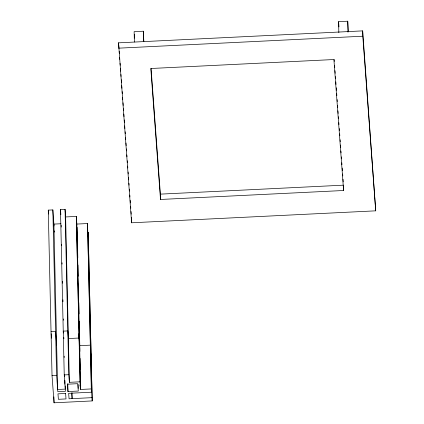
<?xml version="1.0" encoding="UTF-8"?>
<svg xmlns="http://www.w3.org/2000/svg" width="424" height="424" viewBox="0 0 424 424"><rect width="100%" height="100%" fill="white"/><g stroke="black" fill="none" stroke-linecap="round" stroke-linejoin="round"><path stroke-width="0.64" d="M143.858 41.642L143.286 31.212L134.132 31.662L134.366 42.008M338.84 32.643L338.591 21.651L347.744 21.2L348.316 31.63M118.55 42.835L362.679 30.878L375.728 210.834L131.599 222.791L118.55 42.835L118.943 48.103M118.672 48.166L362.801 36.215L362.679 30.878M343.488 185.76L343.594 190.503L160.5 199.466L160.378 194.134L343.472 185.166M92.194 400.929L88.197 232.273L92.194 400.929L54.049 402.8L52.03 375.51L48.272 210.134L52.852 209.907L54.039 225.966M52.852 209.907L56.604 375.288L57.818 391.659L65.444 391.288L64.236 374.917L60.484 209.536L65.058 209.313L65.625 216.95L69.377 382.331L80.057 381.812L76.304 216.426L65.625 216.95M60.897 223.755L53.901 224.095L57.653 389.481L65.285 389.105L65.211 385.84M87.551 223.543L91.303 388.925L80.624 389.449L76.871 224.068L87.551 223.543L91.547 392.2L68.662 393.324L69.064 398.777L91.95 397.659M51.034 331.738L55.613 331.51L56.662 345.698M79.108 348.979L79.871 348.941M52.03 375.51L56.604 375.288M64.236 374.917L68.81 374.694L65.058 209.313M67.983 391.553L78.281 391.05L77.735 383.683L67.437 384.186L67.983 391.553L67.803 383.614M362.801 36.215L375.728 210.834M338.591 21.651L338.977 26.887M334.17 59.466L334.313 61.438M334.605 65.391L334.753 67.363M334.997 70.654L335.193 73.288M335.437 76.574L335.58 78.551M335.824 81.843L336.02 84.477M336.264 87.763L336.46 90.397M336.704 93.688L336.847 95.665M337.138 99.614L337.287 101.585M337.578 105.534L337.727 107.511M337.97 110.802L338.161 113.431M338.405 116.722L338.553 118.699M338.845 122.647L338.993 124.619M339.285 128.567L339.428 130.544M339.672 133.836L339.82 135.807M340.112 139.756L340.26 141.733M340.499 145.024L340.695 147.653M340.938 150.944L341.087 152.921M341.378 156.869L341.521 158.841M341.818 162.79L341.961 164.766M342.205 168.058L342.401 170.687M342.645 173.978L342.788 175.955M343.032 179.246L343.228 181.875M343.594 190.503L333.9 59.535L150.806 68.502L160.5 199.466M151.071 68.434L160.378 194.134M134.328 34.28L134.62 38.208M119.186 51.399L119.33 53.376M119.626 57.33L119.769 59.307M120.061 63.261L120.209 65.238M120.453 68.534L120.649 71.168M120.893 74.465L121.036 76.437M121.28 79.733L121.476 82.367M121.72 85.664L121.916 88.298M122.16 91.595L122.308 93.572M122.6 97.525L122.748 99.502M122.992 102.799L123.183 105.433M123.426 108.73L123.575 110.706M123.819 113.998L124.015 116.637M124.258 119.928L124.455 122.568M124.698 125.859L124.889 128.499M125.133 131.79L125.281 133.767M125.573 137.721L125.721 139.697M125.965 142.994L126.161 145.628M126.405 148.925L126.548 150.902M126.845 154.855L126.988 156.832M127.28 160.786L127.428 162.763M127.672 166.054L127.82 168.031M128.112 171.985L128.255 173.962M128.499 177.258L128.695 179.893M128.938 183.189L129.087 185.166M129.378 189.12L129.527 191.097M129.818 195.051L129.961 197.028M130.205 200.324L130.401 202.958M130.645 206.255L130.793 208.232M131.037 211.523L131.233 214.157M90.55 348.422L90.312 345.147L79.633 345.671L79.065 338.029L68.386 338.553L67.819 330.911L63.24 331.139L63.383 333.047M90.959 353.876L91.197 357.151M91.303 388.925L91.547 392.2M76.304 216.426L76.871 224.068M80.057 381.812L80.624 389.449M60.484 209.536L60.86 214.629M71.709 393.17L72.117 398.629L71.979 392.746M68.81 374.694L69.377 382.331M63.711 337.504L63.807 338.776L63.775 337.456M54.405 230.889L54.495 232.098M48.272 210.134L48.564 214.03M51.177 333.683L51.516 338.23M347.744 21.2L347.993 32.192M143.286 31.212L143.524 41.557M131.477 217.454L131.599 222.791M77.115 227.338L77.38 239.237M77.534 245.846L77.804 257.739M77.968 265.011L78.223 276.247M78.403 284.175L78.657 295.411M78.822 302.683L79.076 313.919M79.24 321.185L79.495 332.421M79.664 339.693L79.929 351.374M80.088 358.423L80.343 369.638M80.507 376.894L80.714 386.126M76.426 218.063L80.178 383.45M78.763 333.778L78.869 338.405M79.924 384.849L79.956 386.163M78.133 384.436L78.223 388.4M64.83 380.238L64.92 384.197M61.226 225.107L61.273 227.089M61.66 244.272L61.692 245.591M62.084 262.774L62.111 264.099M62.503 281.282L62.545 283.264M62.922 299.784L62.964 301.766M63.356 318.949L63.388 320.274M64.199 356.176L64.231 357.49M64.623 374.641L64.665 376.623M64.755 380.577L64.798 382.559M53.912 396.864L54.049 402.8M65.609 393.472L57.977 393.843L58.385 399.302L66.011 398.926L65.609 393.472"/></g></svg>
